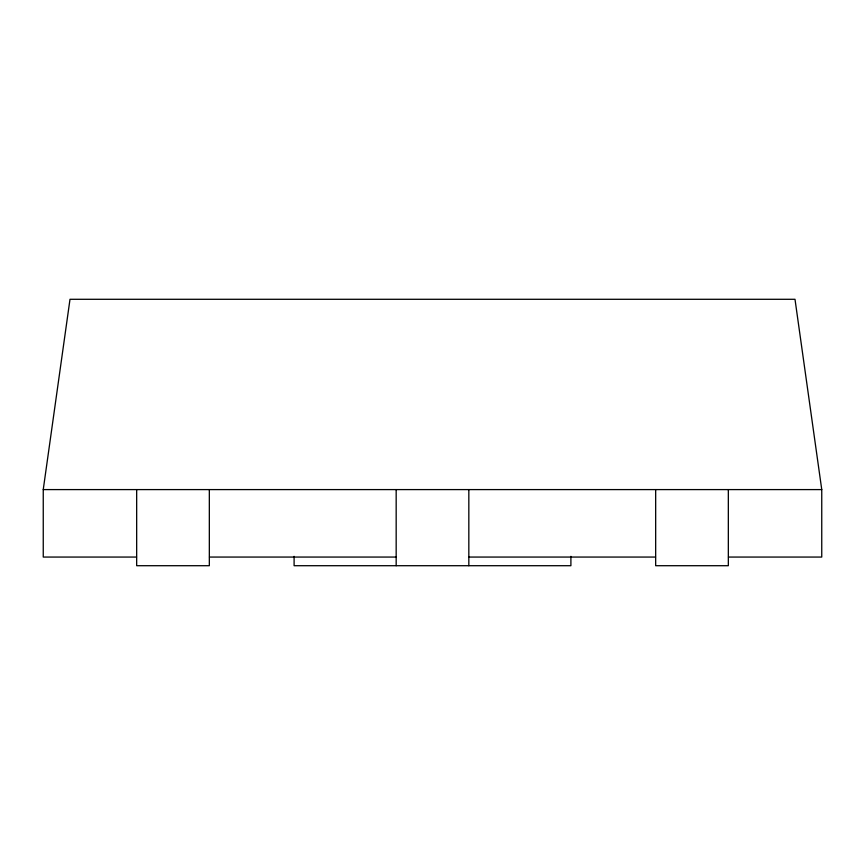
<?xml version="1.0" encoding="UTF-8"?>
<svg xmlns="http://www.w3.org/2000/svg" width="865" height="865" viewBox="0 0 865 865"><rect width="100%" height="100%" fill="white"/><g stroke="black" fill="none" stroke-linecap="round" stroke-linejoin="round"><path stroke-width="1.3" d="M136.508 557.06L43.25 557.06L43.25 489.59L70 299.29L795 299.29L821.75 489.59L821.75 557.06L728.492 557.06M43.25 489.59L821.75 489.59M209.492 557.06L396.008 557.06M468.992 557.06L655.508 557.06M728.33 489.59L728.33 565.71L655.67 565.71L655.67 489.59M570.9 556.357L570.9 565.71L294.1 565.71L294.1 556.357M468.83 489.59L468.83 565.71M396.17 489.59L396.17 565.71M209.33 489.59L209.33 565.71L136.67 565.71L136.67 489.59"/></g></svg>
